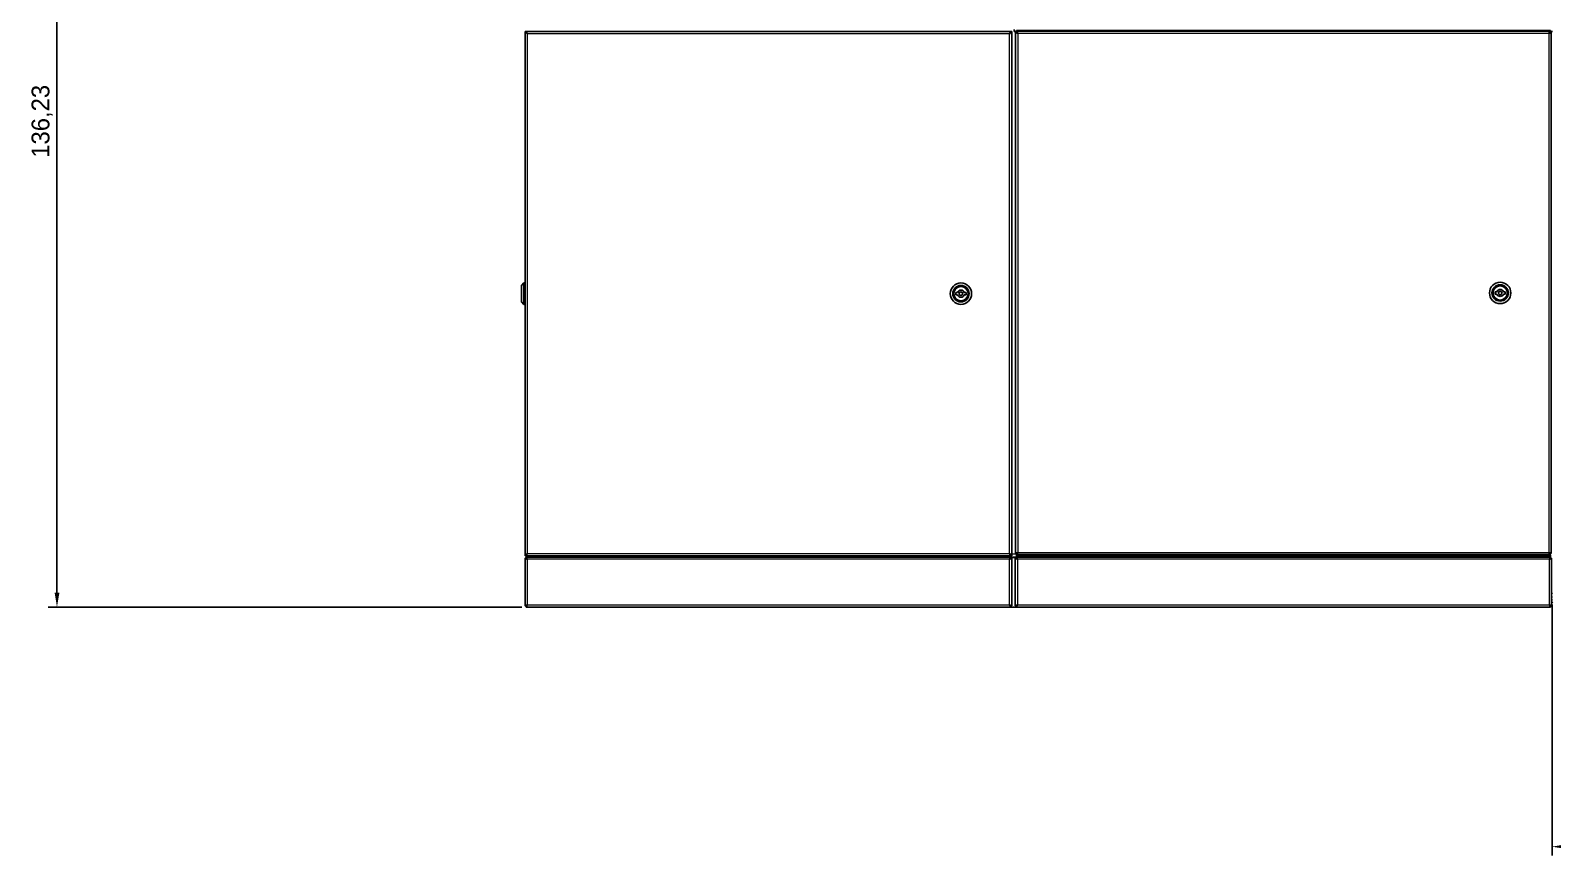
# Model space of a CAD drawing. Header units: millimetres. Extents: x -218071 to -203542, y 15363 to 51382.
# Drawn here: x -217934.8 to -217721.4, y 50713.5 to 50829.3 of the extents above; entities that cross this region are included whole.
import ezdxf

# ---------------------------------------------------------------- set-up
doc = ezdxf.new("R2010")
doc.units = ezdxf.units.MM
doc.header["$LTSCALE"] = 4
doc.layers.add('TPF-DIMENSIONS', color=3, linetype='Continuous')
doc.layers.add('TPF-EQUIPEMENT', color=7, linetype='Continuous')
doc.dimstyles.new('ISO-25', dxfattribs={"dimtxt": 2.5, "dimasz": 2, "dimexe": 1.25, "dimexo": 0.625, "dimtad": 1, "dimtxsty": 'Standard', "dimcen": -2.5, "dimclrt": 256, "dimadec": 0, "dimazin": 0, "dimtfac": 1, "dimtmove": 0, "dimatfit": 3, "dimfxl": 1, "dimarcsym": 0})

# ---------------------------------------------------------------- blocks, each defined once
blk = doc.blocks.new('*D674')
at = {"layer": 'Defpoints', "color": 0, "transparency": 16777216}
for p in [(-217721.43, 50749.39), (-217526.61, 50749.39), (-217526.61, 50714.79)]:
    blk.add_point(p, dxfattribs=at)
at = {"layer": 'TPF-DIMENSIONS', "color": 0, "lineweight": -2, "transparency": 16777216}
for p, q in [((-217721.43, 50748.77), (-217721.43, 50713.54)), ((-217526.61, 50748.77), (-217526.61, 50713.54)), ((-217719.43, 50714.79), (-217528.61, 50714.79))]:
    blk.add_line(p, q, dxfattribs=at)
at = {"layer": 'TPF-DIMENSIONS', "color": 0, "transparency": 16777216}
for points in [[(-217719.43, 50715.13), (-217719.43, 50714.46), (-217721.43, 50714.79)], [(-217528.61, 50715.13), (-217528.61, 50714.46), (-217526.61, 50714.79)]]:
    blk.add_solid(points, dxfattribs=at)
at = {"layer": 'TPF-DIMENSIONS', "transparency": 16777216, "insert": (-217624.91, 50716.67), "char_height": 2.5, "attachment_point": 5}
blk.add_mtext('195', dxfattribs=at)
blk = doc.blocks.new('*D681')
at = {"layer": 'Defpoints', "color": 0, "transparency": 16777216}
for p in [(-217847.74, 50884.62), (-217931.09, 50748.39), (-217865.29, 50748.39)]:
    blk.add_point(p, dxfattribs=at)
at = {"layer": 'TPF-DIMENSIONS', "color": 0, "lineweight": -2, "transparency": 16777216}
for p, q in [((-217848.36, 50884.62), (-217932.34, 50884.62)), ((-217931.09, 50882.62), (-217931.09, 50750.39)), ((-217865.91, 50748.39), (-217932.34, 50748.39))]:
    blk.add_line(p, q, dxfattribs=at)
at = {"layer": 'TPF-DIMENSIONS', "color": 0, "transparency": 16777216}
for points in [[(-217931.42, 50882.62), (-217930.75, 50882.62), (-217931.09, 50884.62)], [(-217931.42, 50750.39), (-217930.75, 50750.39), (-217931.09, 50748.39)]]:
    blk.add_solid(points, dxfattribs=at)
at = {"layer": 'TPF-DIMENSIONS', "transparency": 16777216, "insert": (-217933.17, 50816.51), "char_height": 2.5, "attachment_point": 5, "rotation": 90}
blk.add_mtext('136,23', dxfattribs=at)

msp = doc.modelspace()

# ---------------------------------------------------------------- linework, layer by layer
at = {"layer": 'TPF-EQUIPEMENT', "color": 7, "linetype": 'Continuous', "lineweight": 25, "transparency": 33554671}
for p, q in [((-217865.451, 50829.092), (-217865.451, 50755.592)), ((-217865.451, 50829.092), (-217865.301, 50829.092)), ((-217797.361, 50829.092), (-217865.291, 50829.092)), ((-217865.291, 50829.092), (-217865.291, 50829.026)), ((-217865.045, 50829.092), (-217865.151, 50829.092)), ((-217865.151, 50829.092), (-217865.151, 50829.092)), ((-217865.045, 50829.092), (-217865.045, 50829.092)), ((-217865.045, 50829.092), (-217864.939, 50829.092)), ((-217864.939, 50829.092), (-217864.939, 50829.092)), ((-217864.939, 50829.092), (-217862.736, 50829.092)), ((-217797.361, 50829.026), (-217797.361, 50829.092)), ((-217797.201, 50829.092), (-217797.351, 50829.092)), ((-217797.201, 50755.592), (-217797.201, 50829.092)), ((-217796.856, 50829.126), (-217796.856, 50829.402)), ((-217796.556, 50829.126), (-217796.856, 50829.126)), ((-217796.506, 50829.042), (-217796.656, 50829.042)), ((-217796.656, 50828.978), (-217796.656, 50829.042)), ((-217796.656, 50828.978), (-217796.656, 50755.906)), ((-217796.506, 50828.978), (-217796.656, 50828.978)), ((-217796.556, 50829.126), (-217796.556, 50829.235)), ((-217796.543, 50829.253), (-217796.542, 50829.252)), ((-217721.67, 50829.252), (-217796.542, 50829.252)), ((-217796.542, 50829.252), (-217796.542, 50829.068)), ((-217796.542, 50829.068), (-217796.538, 50829.042)), ((-217796.506, 50828.978), (-217796.506, 50829.042)), ((-217721.72, 50829.142), (-217796.492, 50829.142)), ((-217796.492, 50828.992), (-217796.492, 50829.142)), ((-217796.492, 50828.992), (-217796.492, 50828.941)), ((-217721.77, 50828.895), (-217721.853, 50828.847)), ((-217721.72, 50828.992), (-217721.72, 50829.142)), ((-217721.706, 50828.978), (-217721.556, 50828.978)), ((-217721.67, 50829.252), (-217721.669, 50829.253)), ((-217721.67, 50829.068), (-217721.67, 50829.252)), ((-217721.656, 50829.126), (-217721.656, 50829.235)), ((-217721.656, 50829.126), (-217721.356, 50829.126)), ((-217721.556, 50755.906), (-217721.556, 50828.978)), ((-217865.601, 50793.842), (-217865.951, 50793.492)), ((-217865.951, 50793.492), (-217865.951, 50791.192)), ((-217865.451, 50793.842), (-217865.601, 50793.842)), ((-217865.601, 50790.842), (-217865.601, 50793.842)), ((-217865.951, 50791.192), (-217865.601, 50790.842)), ((-217805.041, 50792.492), (-217805.041, 50792.192)), ((-217804.803, 50792.492), (-217805.041, 50792.492)), ((-217805.041, 50792.192), (-217804.803, 50792.192)), ((-217803.611, 50792.492), (-217803.849, 50792.492)), ((-217803.849, 50792.192), (-217803.611, 50792.192)), ((-217803.611, 50792.192), (-217803.611, 50792.492)), ((-217729.183, 50792.592), (-217729.421, 50792.592)), ((-217729.421, 50792.592), (-217729.421, 50792.292)), ((-217729.421, 50792.292), (-217729.183, 50792.292)), ((-217727.991, 50792.592), (-217728.229, 50792.592)), ((-217728.229, 50792.292), (-217727.991, 50792.292)), ((-217727.991, 50792.292), (-217727.991, 50792.592)), ((-217865.601, 50790.842), (-217865.451, 50790.842)), ((-217865.451, 50755.592), (-217865.301, 50755.592)), ((-217865.451, 50755.228), (-217865.451, 50748.556)), ((-217865.301, 50755.228), (-217865.451, 50755.228)), ((-217865.252, 50755.228), (-217865.301, 50755.228)), ((-217865.291, 50755.592), (-217865.291, 50755.652)), ((-217865.291, 50755.592), (-217797.361, 50755.592)), ((-217797.365, 50755.392), (-217865.287, 50755.392)), ((-217865.287, 50755.242), (-217865.287, 50755.392)), ((-217861.606, 50755.592), (-217861.606, 50755.542)), ((-217861.456, 50755.592), (-217861.456, 50755.542)), ((-217861.451, 50755.542), (-217861.451, 50755.592)), ((-217861.451, 50755.542), (-217861.451, 50755.392)), ((-217797.351, 50755.228), (-217797.402, 50755.228)), ((-217797.365, 50755.575), (-217797.365, 50755.542)), ((-217797.365, 50755.392), (-217797.365, 50755.542)), ((-217797.365, 50755.242), (-217797.365, 50755.392)), ((-217796.542, 50755.392), (-217797.365, 50755.392)), ((-217797.362, 50755.386), (-217797.306, 50755.392)), ((-217797.361, 50755.652), (-217797.361, 50755.592)), ((-217797.201, 50755.592), (-217797.351, 50755.592)), ((-217797.351, 50755.228), (-217797.201, 50755.228)), ((-217797.201, 50748.556), (-217797.201, 50755.228)), ((-217796.706, 50755.285), (-217796.706, 50755.228)), ((-217796.556, 50755.228), (-217796.706, 50755.228)), ((-217796.706, 50755.228), (-217796.706, 50748.556)), ((-217796.506, 50755.906), (-217796.656, 50755.906)), ((-217796.656, 50755.842), (-217796.656, 50755.906)), ((-217796.506, 50755.842), (-217796.656, 50755.842)), ((-217796.507, 50755.228), (-217796.556, 50755.228)), ((-217796.542, 50755.542), (-217796.542, 50755.578)), ((-217796.542, 50755.542), (-217796.542, 50755.392)), ((-217721.67, 50755.392), (-217796.542, 50755.392)), ((-217796.542, 50755.242), (-217796.542, 50755.392)), ((-217796.506, 50755.842), (-217796.506, 50755.906)), ((-217796.492, 50755.941), (-217796.492, 50755.892)), ((-217796.492, 50755.892), (-217796.492, 50755.742)), ((-217796.492, 50755.742), (-217721.72, 50755.742)), ((-217721.72, 50755.892), (-217721.72, 50755.742)), ((-217721.656, 50755.228), (-217721.707, 50755.228)), ((-217721.706, 50755.906), (-217721.556, 50755.906)), ((-217721.67, 50755.578), (-217721.67, 50755.542)), ((-217721.67, 50755.392), (-217721.67, 50755.542)), ((-217721.67, 50755.242), (-217721.67, 50755.392)), ((-217721.656, 50755.228), (-217721.506, 50755.228)), ((-217721.506, 50748.556), (-217721.506, 50755.228)), ((-217865.301, 50748.556), (-217865.451, 50748.556)), ((-217865.287, 50748.542), (-217865.287, 50748.392)), ((-217865.287, 50748.392), (-217797.365, 50748.392)), ((-217797.365, 50748.542), (-217797.365, 50748.392)), ((-217796.542, 50748.392), (-217797.365, 50748.392)), ((-217797.351, 50748.556), (-217797.201, 50748.556)), ((-217796.556, 50748.556), (-217796.706, 50748.556)), ((-217796.542, 50748.542), (-217796.542, 50748.392)), ((-217796.542, 50748.392), (-217721.67, 50748.392)), ((-217721.67, 50748.542), (-217721.67, 50748.392)), ((-217721.656, 50748.556), (-217721.506, 50748.556)), ((-217721.506, 50749.392), (-217721.356, 50749.392)), ((-217721.506, 50749.219), (-217721.356, 50748.959))]:
    msp.add_line(p, q, dxfattribs=at)
at = {"layer": 'TPF-EQUIPEMENT', "color": 8, "linetype": 'Continuous', "lineweight": 18, "transparency": 33554671}
for p, q in [((-217797.501, 50828.792), (-217865.151, 50828.792)), ((-217865.151, 50828.792), (-217865.151, 50755.892)), ((-217797.501, 50755.892), (-217797.501, 50828.792)), ((-217796.356, 50828.842), (-217796.356, 50756.042)), ((-217721.856, 50828.842), (-217796.356, 50828.842)), ((-217721.856, 50756.042), (-217721.856, 50828.842)), ((-217721.783, 50828.952), (-217721.707, 50828.952)), ((-217865.151, 50755.892), (-217797.501, 50755.892)), ((-217797.501, 50755.092), (-217865.151, 50755.092)), ((-217865.151, 50755.092), (-217865.151, 50748.692)), ((-217861.606, 50755.542), (-217861.456, 50755.542)), ((-217797.365, 50755.542), (-217861.451, 50755.542)), ((-217797.501, 50748.692), (-217797.501, 50755.092)), ((-217796.519, 50755.792), (-217797.201, 50755.792)), ((-217721.67, 50755.542), (-217796.542, 50755.542)), ((-217796.406, 50755.092), (-217796.406, 50748.692)), ((-217721.806, 50755.092), (-217796.406, 50755.092)), ((-217796.356, 50756.042), (-217721.856, 50756.042)), ((-217721.806, 50748.692), (-217721.806, 50755.092)), ((-217865.151, 50748.692), (-217797.501, 50748.692)), ((-217796.406, 50748.692), (-217721.806, 50748.692)), ((-217721.356, 50749.792), (-217721.506, 50749.792))]:
    msp.add_line(p, q, dxfattribs=at)
at = {"layer": 'TPF-EQUIPEMENT', "color": 7, "linetype": 'Continuous', "lineweight": 25, "transparency": 33554671}
for centre, radius in [((-217804.326, 50792.342), 1.5), ((-217804.326, 50792.342), 1.15), ((-217804.326, 50792.342), 1), ((-217728.706, 50792.442), 1.5), ((-217728.706, 50792.442), 1.15), ((-217728.706, 50792.442), 1), ((-217804.326, 50792.342), 0.25), ((-217728.706, 50792.442), 0.25)]:
    msp.add_circle(centre, radius, dxfattribs=at)
for centre, radius, start, end in [((-217804.326, 50792.342), 0.5, 17.4576, 162.5424), ((-217804.326, 50792.342), 0.5, 197.4576, 342.5424), ((-217728.706, 50792.442), 0.5, 17.4576, 162.5424), ((-217728.706, 50792.442), 0.5, 197.4576, 342.5424), ((-217861.756, 50755.542), 0.15, 270, 0), ((-217861.756, 50755.542), 0.3, 330, 0), ((-217795.542, 50755.578), 1, 161.15542, 180), ((-217722.67, 50755.578), 1, 0, 24.30367), ((-217720.806, 50749.792), 0.8, 133.43254, 151.04498)]:
    msp.add_arc(centre, radius, start, end, dxfattribs=at)
for points, knots in [([(-217865.451, 50829.092), (-217865.446, 50829.066), (-217865.437, 50829.016), (-217865.365, 50828.939), (-217865.265, 50828.864), (-217865.188, 50828.815), (-217865.151, 50828.792)], [0, 0, 0, 0, 0.2546509, 0.50954259, 0.76443554, 1, 1, 1, 1]), ([(-217865.301, 50829.092), (-217865.3, 50829.075), (-217865.298, 50829.04), (-217865.281, 50828.988), (-217865.255, 50828.935), (-217865.212, 50828.87), (-217865.175, 50828.822), (-217865.151, 50828.792)], [0, 0, 0, 0, 0.1717845, 0.3485077, 0.5208971, 0.6982793, 1, 1, 1, 1]), ([(-217865.151, 50828.792), (-217865.163, 50828.811), (-217865.186, 50828.85), (-217865.216, 50828.896), (-217865.235, 50828.911), (-217865.242, 50828.917)], [0, 0, 0, 0, 0.3856322, 0.7712645, 1, 1, 1, 1]), ([(-217797.361, 50829.092), (-217797.371, 50829.088), (-217797.392, 50829.081), (-217797.424, 50829.025), (-217797.455, 50828.943), (-217797.481, 50828.859), (-217797.496, 50828.808), (-217797.501, 50828.792)], [0, 0, 0, 0, 0.2239964, 0.4480262, 0.6720562, 0.896086, 1, 1, 1, 1]), ([(-217797.411, 50828.916), (-217797.419, 50828.909), (-217797.439, 50828.891), (-217797.469, 50828.846), (-217797.491, 50828.809), (-217797.501, 50828.792)], [0, 0, 0, 0, 0.2658948, 0.6567347, 1, 1, 1, 1]), ([(-217796.656, 50828.978), (-217796.652, 50828.968), (-217796.645, 50828.947), (-217796.589, 50828.917), (-217796.508, 50828.887), (-217796.424, 50828.861), (-217796.373, 50828.847), (-217796.356, 50828.842)], [0, 0, 0, 0, 0.2234635, 0.4469588, 0.6704542, 0.8939494, 1, 1, 1, 1]), ([(-217796.52, 50828.981), (-217796.517, 50828.974), (-217796.513, 50828.964), (-217796.507, 50828.955), (-217796.505, 50828.952)], [0, 0, 0, 0, 0.7439286, 1, 1, 1, 1]), ([(-217796.506, 50828.978), (-217796.503, 50828.965), (-217796.498, 50828.941), (-217796.459, 50828.906), (-217796.41, 50828.873), (-217796.373, 50828.852), (-217796.356, 50828.842)], [0, 0, 0, 0, 0.2823079, 0.5306182, 0.7788488, 1, 1, 1, 1]), ([(-217796.356, 50828.842), (-217796.366, 50828.877), (-217796.386, 50828.947), (-217796.417, 50829.04), (-217796.447, 50829.108), (-217796.472, 50829.138), (-217796.487, 50829.141), (-217796.492, 50829.142)], [0, 0, 0, 0, 0.22346351, 0.44695877, 0.67045417, 0.89394936, 1, 1, 1, 1]), ([(-217796.356, 50828.842), (-217796.369, 50828.864), (-217796.393, 50828.906), (-217796.428, 50828.956), (-217796.461, 50828.986), (-217796.482, 50828.99), (-217796.492, 50828.992)], [0, 0, 0, 0, 0.2823079, 0.5306182, 0.7788488, 1, 1, 1, 1]), ([(-217721.72, 50829.142), (-217721.73, 50829.138), (-217721.751, 50829.131), (-217721.781, 50829.075), (-217721.811, 50828.993), (-217721.836, 50828.91), (-217721.851, 50828.858), (-217721.856, 50828.842)], [0, 0, 0, 0, 0.2234635, 0.4469588, 0.6704542, 0.8939494, 1, 1, 1, 1]), ([(-217721.72, 50828.992), (-217721.733, 50828.989), (-217721.757, 50828.984), (-217721.792, 50828.945), (-217721.825, 50828.896), (-217721.846, 50828.859), (-217721.856, 50828.842)], [0, 0, 0, 0, 0.28230793, 0.53061817, 0.77884876, 1, 1, 1, 1]), ([(-217721.856, 50828.842), (-217721.821, 50828.852), (-217721.751, 50828.872), (-217721.658, 50828.903), (-217721.59, 50828.933), (-217721.559, 50828.958), (-217721.557, 50828.973), (-217721.556, 50828.978)], [0, 0, 0, 0, 0.2234635, 0.4469588, 0.6704542, 0.8939494, 1, 1, 1, 1]), ([(-217721.856, 50828.842), (-217721.834, 50828.855), (-217721.792, 50828.879), (-217721.742, 50828.914), (-217721.712, 50828.946), (-217721.708, 50828.968), (-217721.706, 50828.978)], [0, 0, 0, 0, 0.2823079, 0.5306182, 0.7788488, 1, 1, 1, 1]), ([(-217721.707, 50828.952), (-217721.697, 50828.969), (-217721.677, 50829.003), (-217721.67, 50829.045), (-217721.67, 50829.065), (-217721.67, 50829.068)], [0, 0, 0, 0, 0.4661564, 0.9327593, 1, 1, 1, 1]), ([(-217865.151, 50755.892), (-217865.191, 50755.867), (-217865.27, 50755.817), (-217865.369, 50755.735), (-217865.438, 50755.658), (-217865.447, 50755.613), (-217865.451, 50755.592)], [0, 0, 0, 0, 0.2511062, 0.5047377, 0.7689632, 1, 1, 1, 1]), ([(-217865.451, 50755.228), (-217865.447, 50755.218), (-217865.44, 50755.197), (-217865.384, 50755.167), (-217865.303, 50755.137), (-217865.219, 50755.111), (-217865.168, 50755.097), (-217865.151, 50755.092)], [0, 0, 0, 0, 0.2234635, 0.4469588, 0.6704542, 0.8939494, 1, 1, 1, 1]), ([(-217865.287, 50755.355), (-217865.307, 50755.344), (-217865.357, 50755.318), (-217865.402, 50755.269), (-217865.415, 50755.232), (-217865.416, 50755.228)], [0, 0, 0, 0, 0.3621379, 0.9284065, 1, 1, 1, 1]), ([(-217865.151, 50755.892), (-217865.164, 50755.875), (-217865.192, 50755.841), (-217865.228, 50755.789), (-217865.259, 50755.735), (-217865.282, 50755.684), (-217865.298, 50755.636), (-217865.3, 50755.607), (-217865.301, 50755.592)], [0, 0, 0, 0, 0.1686503, 0.3420038, 0.5152616, 0.6929384, 0.8443672, 1, 1, 1, 1]), ([(-217865.301, 50755.228), (-217865.298, 50755.215), (-217865.293, 50755.191), (-217865.254, 50755.156), (-217865.205, 50755.123), (-217865.168, 50755.102), (-217865.151, 50755.092)], [0, 0, 0, 0, 0.2823079, 0.5306182, 0.7788488, 1, 1, 1, 1]), ([(-217865.151, 50755.092), (-217865.161, 50755.127), (-217865.181, 50755.197), (-217865.212, 50755.29), (-217865.242, 50755.358), (-217865.267, 50755.388), (-217865.282, 50755.391), (-217865.287, 50755.392)], [0, 0, 0, 0, 0.2234635, 0.4469588, 0.6704542, 0.8939494, 1, 1, 1, 1]), ([(-217865.151, 50755.092), (-217865.164, 50755.114), (-217865.188, 50755.156), (-217865.223, 50755.206), (-217865.256, 50755.236), (-217865.277, 50755.24), (-217865.287, 50755.242)], [0, 0, 0, 0, 0.2823079, 0.5306182, 0.7788488, 1, 1, 1, 1]), ([(-217865.238, 50755.77), (-217865.232, 50755.775), (-217865.215, 50755.79), (-217865.186, 50755.834), (-217865.163, 50755.873), (-217865.151, 50755.892)], [0, 0, 0, 0, 0.1921636, 0.5960818, 1, 1, 1, 1]), ([(-217797.201, 50755.592), (-217797.205, 50755.613), (-217797.214, 50755.657), (-217797.279, 50755.731), (-217797.375, 50755.813), (-217797.458, 50755.865), (-217797.501, 50755.892)], [0, 0, 0, 0, 0.2351317, 0.4730596, 0.7267128, 1, 1, 1, 1]), ([(-217797.351, 50755.592), (-217797.352, 50755.606), (-217797.354, 50755.634), (-217797.372, 50755.693), (-217797.406, 50755.761), (-217797.453, 50755.832), (-217797.485, 50755.872), (-217797.501, 50755.892)], [0, 0, 0, 0, 0.1467205, 0.2975433, 0.6024361, 0.7977626, 1, 1, 1, 1]), ([(-217797.501, 50755.892), (-217797.489, 50755.872), (-217797.466, 50755.834), (-217797.437, 50755.789), (-217797.419, 50755.774), (-217797.413, 50755.769)], [0, 0, 0, 0, 0.39833863, 0.79667726, 1, 1, 1, 1]), ([(-217797.365, 50755.392), (-217797.375, 50755.388), (-217797.396, 50755.381), (-217797.426, 50755.325), (-217797.456, 50755.243), (-217797.481, 50755.16), (-217797.496, 50755.108), (-217797.501, 50755.092)], [0, 0, 0, 0, 0.2234635, 0.4469588, 0.6704542, 0.8939494, 1, 1, 1, 1]), ([(-217797.365, 50755.242), (-217797.378, 50755.239), (-217797.402, 50755.234), (-217797.437, 50755.195), (-217797.47, 50755.146), (-217797.491, 50755.109), (-217797.501, 50755.092)], [0, 0, 0, 0, 0.2823079, 0.5306182, 0.7788488, 1, 1, 1, 1]), ([(-217797.501, 50755.092), (-217797.466, 50755.102), (-217797.396, 50755.122), (-217797.303, 50755.153), (-217797.235, 50755.183), (-217797.204, 50755.208), (-217797.202, 50755.223), (-217797.201, 50755.228)], [0, 0, 0, 0, 0.2234635, 0.4469588, 0.6704542, 0.8939494, 1, 1, 1, 1]), ([(-217797.501, 50755.092), (-217797.479, 50755.105), (-217797.437, 50755.129), (-217797.387, 50755.164), (-217797.357, 50755.196), (-217797.353, 50755.218), (-217797.351, 50755.228)], [0, 0, 0, 0, 0.2823079, 0.5306182, 0.7788488, 1, 1, 1, 1]), ([(-217797.306, 50755.392), (-217797.292, 50755.392), (-217797.184, 50755.391), (-217796.981, 50755.367), (-217796.798, 50755.312), (-217796.706, 50755.285)], [0, 0, 0, 0, 0.0700986, 0.5307888, 1, 1, 1, 1]), ([(-217796.706, 50755.285), (-217796.706, 50755.301), (-217796.706, 50755.364), (-217796.706, 50755.38), (-217796.706, 50755.392)], [0, 0, 0, 0, 0.2575513, 1, 1, 1, 1]), ([(-217796.706, 50755.228), (-217796.702, 50755.218), (-217796.695, 50755.197), (-217796.639, 50755.167), (-217796.558, 50755.137), (-217796.474, 50755.111), (-217796.423, 50755.097), (-217796.406, 50755.092)], [0, 0, 0, 0, 0.2234635, 0.4469588, 0.6704542, 0.8939494, 1, 1, 1, 1]), ([(-217796.356, 50756.042), (-217796.391, 50756.032), (-217796.461, 50756.011), (-217796.554, 50755.981), (-217796.622, 50755.951), (-217796.653, 50755.926), (-217796.655, 50755.911), (-217796.656, 50755.906)], [0, 0, 0, 0, 0.2234635, 0.4469588, 0.6704542, 0.8939494, 1, 1, 1, 1]), ([(-217796.556, 50755.228), (-217796.553, 50755.215), (-217796.548, 50755.191), (-217796.509, 50755.156), (-217796.46, 50755.123), (-217796.423, 50755.102), (-217796.406, 50755.092)], [0, 0, 0, 0, 0.2823079, 0.5306182, 0.7788488, 1, 1, 1, 1]), ([(-217796.406, 50755.092), (-217796.416, 50755.127), (-217796.436, 50755.197), (-217796.467, 50755.29), (-217796.497, 50755.358), (-217796.522, 50755.388), (-217796.537, 50755.391), (-217796.542, 50755.392)], [0, 0, 0, 0, 0.22346351, 0.44695877, 0.67045417, 0.89394936, 1, 1, 1, 1]), ([(-217796.406, 50755.092), (-217796.419, 50755.114), (-217796.443, 50755.156), (-217796.478, 50755.206), (-217796.511, 50755.236), (-217796.532, 50755.24), (-217796.542, 50755.242)], [0, 0, 0, 0, 0.28230793, 0.53061817, 0.77884876, 1, 1, 1, 1]), ([(-217796.356, 50756.042), (-217796.378, 50756.029), (-217796.42, 50756.005), (-217796.47, 50755.97), (-217796.501, 50755.937), (-217796.504, 50755.916), (-217796.506, 50755.906)], [0, 0, 0, 0, 0.2823079, 0.5306182, 0.7788488, 1, 1, 1, 1]), ([(-217796.492, 50755.742), (-217796.482, 50755.745), (-217796.462, 50755.753), (-217796.431, 50755.809), (-217796.401, 50755.89), (-217796.376, 50755.974), (-217796.361, 50756.025), (-217796.356, 50756.042)], [0, 0, 0, 0, 0.22346351, 0.44695877, 0.67045417, 0.89394936, 1, 1, 1, 1]), ([(-217796.492, 50755.892), (-217796.479, 50755.895), (-217796.455, 50755.9), (-217796.42, 50755.939), (-217796.387, 50755.988), (-217796.366, 50756.024), (-217796.356, 50756.042)], [0, 0, 0, 0, 0.2823079, 0.5306182, 0.7788488, 1, 1, 1, 1]), ([(-217721.856, 50756.042), (-217721.846, 50756.007), (-217721.826, 50755.937), (-217721.795, 50755.844), (-217721.765, 50755.776), (-217721.74, 50755.745), (-217721.725, 50755.743), (-217721.72, 50755.742)], [0, 0, 0, 0, 0.2234635, 0.4469588, 0.6704542, 0.8939494, 1, 1, 1, 1]), ([(-217721.856, 50756.042), (-217721.843, 50756.02), (-217721.819, 50755.978), (-217721.784, 50755.928), (-217721.751, 50755.897), (-217721.73, 50755.894), (-217721.72, 50755.892)], [0, 0, 0, 0, 0.2823079, 0.5306182, 0.7788488, 1, 1, 1, 1]), ([(-217721.556, 50755.906), (-217721.56, 50755.916), (-217721.567, 50755.936), (-217721.623, 50755.967), (-217721.704, 50755.997), (-217721.788, 50756.022), (-217721.839, 50756.037), (-217721.856, 50756.042)], [0, 0, 0, 0, 0.2234635, 0.4469588, 0.6704542, 0.8939494, 1, 1, 1, 1]), ([(-217721.706, 50755.906), (-217721.709, 50755.919), (-217721.714, 50755.943), (-217721.753, 50755.978), (-217721.802, 50756.011), (-217721.839, 50756.032), (-217721.856, 50756.042)], [0, 0, 0, 0, 0.2823079, 0.5306182, 0.7788488, 1, 1, 1, 1]), ([(-217721.67, 50755.392), (-217721.68, 50755.388), (-217721.701, 50755.381), (-217721.731, 50755.325), (-217721.761, 50755.243), (-217721.786, 50755.16), (-217721.801, 50755.108), (-217721.806, 50755.092)], [0, 0, 0, 0, 0.2234635, 0.4469588, 0.6704542, 0.8939494, 1, 1, 1, 1]), ([(-217721.67, 50755.242), (-217721.683, 50755.239), (-217721.707, 50755.234), (-217721.742, 50755.195), (-217721.775, 50755.146), (-217721.796, 50755.109), (-217721.806, 50755.092)], [0, 0, 0, 0, 0.2823079, 0.5306182, 0.7788488, 1, 1, 1, 1]), ([(-217721.806, 50755.092), (-217721.771, 50755.102), (-217721.701, 50755.122), (-217721.608, 50755.153), (-217721.54, 50755.183), (-217721.509, 50755.208), (-217721.507, 50755.223), (-217721.506, 50755.228)], [0, 0, 0, 0, 0.22346351, 0.44695877, 0.67045417, 0.89394936, 1, 1, 1, 1]), ([(-217721.806, 50755.092), (-217721.784, 50755.105), (-217721.742, 50755.129), (-217721.692, 50755.164), (-217721.662, 50755.196), (-217721.658, 50755.218), (-217721.656, 50755.228)], [0, 0, 0, 0, 0.2823079, 0.5306182, 0.7788488, 1, 1, 1, 1]), ([(-217865.151, 50748.692), (-217865.186, 50748.682), (-217865.256, 50748.661), (-217865.349, 50748.631), (-217865.417, 50748.601), (-217865.448, 50748.576), (-217865.45, 50748.561), (-217865.451, 50748.556)], [0, 0, 0, 0, 0.2234635, 0.4469588, 0.6704542, 0.8939494, 1, 1, 1, 1]), ([(-217865.414, 50748.556), (-217865.403, 50748.536), (-217865.377, 50748.486), (-217865.328, 50748.441), (-217865.291, 50748.428), (-217865.287, 50748.427)], [0, 0, 0, 0, 0.3621379, 0.9284065, 1, 1, 1, 1]), ([(-217865.151, 50748.692), (-217865.173, 50748.679), (-217865.215, 50748.655), (-217865.265, 50748.62), (-217865.296, 50748.587), (-217865.299, 50748.566), (-217865.301, 50748.556)], [0, 0, 0, 0, 0.2823079, 0.5306182, 0.7788488, 1, 1, 1, 1]), ([(-217865.287, 50748.392), (-217865.277, 50748.395), (-217865.257, 50748.403), (-217865.226, 50748.459), (-217865.196, 50748.54), (-217865.171, 50748.624), (-217865.156, 50748.675), (-217865.151, 50748.692)], [0, 0, 0, 0, 0.2234635, 0.4469588, 0.6704542, 0.8939494, 1, 1, 1, 1]), ([(-217865.287, 50748.542), (-217865.274, 50748.545), (-217865.25, 50748.55), (-217865.215, 50748.589), (-217865.182, 50748.638), (-217865.161, 50748.674), (-217865.151, 50748.692)], [0, 0, 0, 0, 0.2823079, 0.5306182, 0.7788488, 1, 1, 1, 1]), ([(-217865.222, 50748.577), (-217865.233, 50748.58), (-217865.257, 50748.587), (-217865.277, 50748.594), (-217865.287, 50748.597)], [0, 0, 0, 0, 0.46564878, 1, 1, 1, 1]), ([(-217865.257, 50748.587), (-217865.255, 50748.585), (-217865.249, 50748.576), (-217865.239, 50748.572), (-217865.232, 50748.569)], [0, 0, 0, 0, 0.253264, 1, 1, 1, 1]), ([(-217797.201, 50748.556), (-217797.205, 50748.566), (-217797.212, 50748.586), (-217797.268, 50748.617), (-217797.349, 50748.647), (-217797.433, 50748.672), (-217797.484, 50748.687), (-217797.501, 50748.692)], [0, 0, 0, 0, 0.2234635, 0.4469588, 0.6704542, 0.8939494, 1, 1, 1, 1]), ([(-217797.501, 50748.692), (-217797.491, 50748.657), (-217797.471, 50748.587), (-217797.44, 50748.494), (-217797.41, 50748.426), (-217797.385, 50748.395), (-217797.37, 50748.393), (-217797.365, 50748.392)], [0, 0, 0, 0, 0.2234635, 0.4469588, 0.6704542, 0.8939494, 1, 1, 1, 1]), ([(-217797.501, 50748.692), (-217797.488, 50748.67), (-217797.464, 50748.628), (-217797.429, 50748.578), (-217797.396, 50748.547), (-217797.375, 50748.544), (-217797.365, 50748.542)], [0, 0, 0, 0, 0.2823079, 0.5306182, 0.7788488, 1, 1, 1, 1]), ([(-217797.351, 50748.556), (-217797.354, 50748.569), (-217797.359, 50748.593), (-217797.398, 50748.628), (-217797.447, 50748.661), (-217797.484, 50748.682), (-217797.501, 50748.692)], [0, 0, 0, 0, 0.28230793, 0.53061817, 0.77884876, 1, 1, 1, 1]), ([(-217796.406, 50748.692), (-217796.441, 50748.682), (-217796.511, 50748.661), (-217796.604, 50748.631), (-217796.672, 50748.601), (-217796.703, 50748.576), (-217796.705, 50748.561), (-217796.706, 50748.556)], [0, 0, 0, 0, 0.2234635, 0.4469588, 0.6704542, 0.8939494, 1, 1, 1, 1]), ([(-217796.406, 50748.692), (-217796.428, 50748.679), (-217796.47, 50748.655), (-217796.52, 50748.62), (-217796.551, 50748.587), (-217796.554, 50748.566), (-217796.556, 50748.556)], [0, 0, 0, 0, 0.28230793, 0.53061817, 0.77884876, 1, 1, 1, 1]), ([(-217796.542, 50748.392), (-217796.532, 50748.395), (-217796.512, 50748.403), (-217796.481, 50748.459), (-217796.451, 50748.54), (-217796.426, 50748.624), (-217796.411, 50748.675), (-217796.406, 50748.692)], [0, 0, 0, 0, 0.22346351, 0.44695877, 0.67045417, 0.89394936, 1, 1, 1, 1]), ([(-217796.542, 50748.542), (-217796.529, 50748.545), (-217796.505, 50748.55), (-217796.47, 50748.589), (-217796.437, 50748.638), (-217796.416, 50748.674), (-217796.406, 50748.692)], [0, 0, 0, 0, 0.2823079, 0.5306182, 0.7788488, 1, 1, 1, 1]), ([(-217721.806, 50748.692), (-217721.796, 50748.657), (-217721.776, 50748.587), (-217721.745, 50748.494), (-217721.715, 50748.426), (-217721.69, 50748.395), (-217721.675, 50748.393), (-217721.67, 50748.392)], [0, 0, 0, 0, 0.2234635, 0.4469588, 0.6704542, 0.8939494, 1, 1, 1, 1]), ([(-217721.506, 50748.556), (-217721.51, 50748.566), (-217721.517, 50748.586), (-217721.573, 50748.617), (-217721.654, 50748.647), (-217721.738, 50748.672), (-217721.789, 50748.687), (-217721.806, 50748.692)], [0, 0, 0, 0, 0.2234635, 0.4469588, 0.6704542, 0.8939494, 1, 1, 1, 1]), ([(-217721.806, 50748.692), (-217721.793, 50748.67), (-217721.769, 50748.628), (-217721.734, 50748.578), (-217721.701, 50748.547), (-217721.68, 50748.544), (-217721.67, 50748.542)], [0, 0, 0, 0, 0.2823079, 0.5306182, 0.7788488, 1, 1, 1, 1]), ([(-217721.656, 50748.556), (-217721.659, 50748.569), (-217721.664, 50748.593), (-217721.703, 50748.628), (-217721.752, 50748.661), (-217721.789, 50748.682), (-217721.806, 50748.692)], [0, 0, 0, 0, 0.28230793, 0.53061817, 0.77884876, 1, 1, 1, 1])]:
    msp.add_open_spline(points, degree=3, knots=knots, dxfattribs=at)
for points in [[(-217865.151, 50828.792), (-217865.163, 50828.831), (-217865.186, 50828.91), (-217865.221, 50829.009), (-217865.256, 50829.078), (-217865.279, 50829.087), (-217865.291, 50829.092)], [(-217797.501, 50828.792), (-217797.481, 50828.817), (-217797.442, 50828.867), (-217797.392, 50828.942), (-217797.358, 50829.017), (-217797.353, 50829.067), (-217797.351, 50829.092)], [(-217797.501, 50828.792), (-217797.462, 50828.817), (-217797.383, 50828.867), (-217797.284, 50828.942), (-217797.215, 50829.017), (-217797.206, 50829.067), (-217797.201, 50829.092)], [(-217865.291, 50755.592), (-217865.279, 50755.596), (-217865.256, 50755.605), (-217865.221, 50755.675), (-217865.186, 50755.774), (-217865.163, 50755.853), (-217865.151, 50755.892)], [(-217797.501, 50755.892), (-217797.489, 50755.853), (-217797.466, 50755.774), (-217797.431, 50755.675), (-217797.396, 50755.605), (-217797.373, 50755.596), (-217797.361, 50755.592)]]:
    msp.add_open_spline(points, degree=3, dxfattribs=at)

# ---------------------------------------------------------------- dimensions: what is measured, and where the dimension line sits
at = {"layer": 'TPF-DIMENSIONS', "transparency": 33554671}
dim = msp.add_linear_dim(base=(-217931.087, 50748.392), p1=(-217847.736, 50884.618), p2=(-217865.287, 50748.392), angle=90, dimstyle='ISO-25', dxfattribs=at)
dim.commit()
dim.dimension.update_dxf_attribs({"geometry": '*D681', "text_midpoint": (-217931.087, 50816.505), "dimtype": 160})
dim = msp.add_linear_dim(base=(-217526.606, 50714.792), p1=(-217721.431, 50749.392), p2=(-217526.606, 50749.392), dimstyle='ISO-25', override={"dimdec": 0}, dxfattribs=at)
dim.commit()
dim.dimension.update_dxf_attribs({"geometry": '*D674', "text_midpoint": (-217624.911, 50714.792), "dimtype": 160})

doc.saveas('drawing.dxf')
